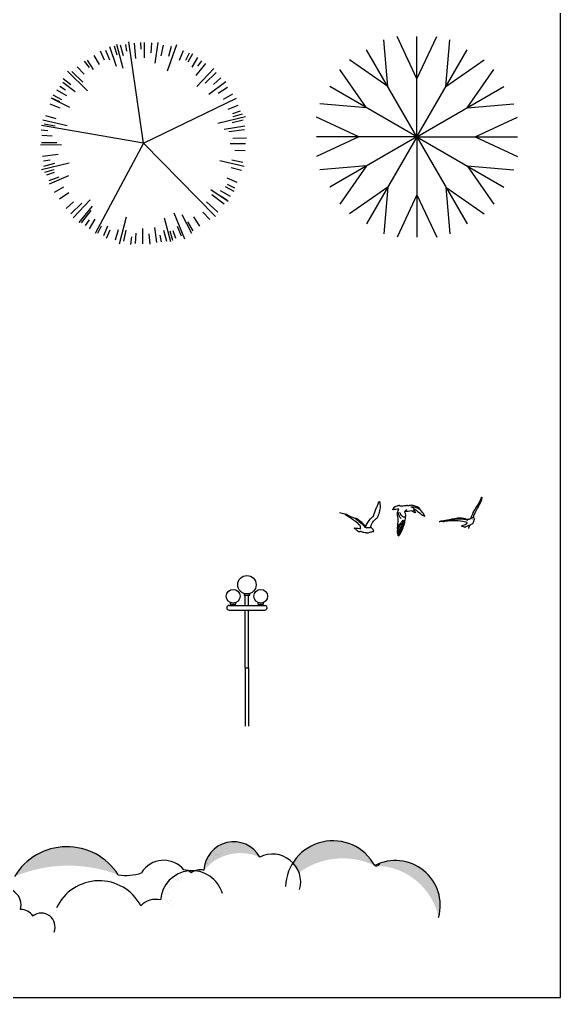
# Model space of a CAD drawing. Header units: millimetres. Extents: x 577 to 2337, y 236 to 943.
# Drawn here: x 824.75 to 835.51, y 677.61 to 697.09 of the extents above; entities that cross this region are included whole.
import ezdxf

# ---------------------------------------------------------------- set-up
doc = ezdxf.new("R2010")
doc.units = ezdxf.units.MM
doc.header["$LTSCALE"] = 0.01
doc.layers.add('06-Furn', color=4, linetype='Continuous')

# ---------------------------------------------------------------- blocks, each defined once
blk = doc.blocks.new('f29')
at = {"layer": '06-Furn', "color": 5}
for p, q in [((830.739, 684.977), (829.962, 686.634)), ((830.739, 682.7), (830.739, 686.634)), ((830.739, 684.977), (831.515, 686.634)), ((829.6, 684.672), (829.444, 686.495)), ((831.877, 684.672), (832.033, 686.495)), ((830.739, 682.7), (828.772, 686.107)), ((830.739, 682.7), (832.706, 686.107)), ((829.6, 684.672), (828.099, 685.719)), ((831.877, 684.672), (833.378, 685.719)), ((828.766, 683.839), (827.72, 685.339)), ((832.711, 683.839), (833.757, 685.339)), ((830.739, 682.7), (827.332, 684.667)), ((830.739, 682.7), (834.145, 684.667)), ((828.766, 683.839), (826.944, 683.994)), ((832.711, 683.839), (834.534, 683.994)), ((828.461, 682.7), (826.805, 683.476)), ((833.016, 682.7), (834.673, 683.476)), ((830.739, 682.7), (826.805, 682.7)), ((828.461, 682.7), (826.805, 681.924)), ((830.739, 682.7), (827.332, 680.733)), ((830.739, 682.7), (828.772, 679.293)), ((830.739, 682.7), (832.706, 679.293)), ((830.739, 682.7), (830.739, 678.766)), ((830.739, 682.7), (834.145, 680.733)), ((830.739, 682.7), (834.673, 682.7)), ((833.016, 682.7), (834.673, 681.924)), ((828.766, 681.561), (826.944, 681.405)), ((828.766, 681.561), (827.72, 680.061)), ((832.711, 681.561), (833.757, 680.061)), ((832.711, 681.561), (834.534, 681.405)), ((829.6, 680.728), (828.099, 679.681)), ((829.6, 680.728), (829.444, 678.905)), ((831.877, 680.728), (833.378, 679.681)), ((831.877, 680.728), (832.033, 678.905)), ((830.739, 680.422), (829.962, 678.766)), ((830.739, 680.422), (831.515, 678.766))]:
    blk.add_line(p, q, dxfattribs=at)
blk = doc.blocks.new('f30')
at = {"layer": '06-Furn', "color": 5, "linetype": 'Continuous'}
for p, q in [((817.987, 686.064), (817.762, 686.899)), ((817.882, 686.894), (817.979, 686.511)), ((818.061, 686.903), (818.106, 686.67)), ((818.697, 683.439), (818.184, 686.993)), ((818.37, 686.95), (818.418, 686.41)), ((818.588, 686.978), (818.598, 686.741)), ((818.72, 686.976), (818.718, 686.439)), ((818.975, 686.959), (818.956, 686.605)), ((819.106, 686.251), (819.215, 686.971)), ((819.384, 686.88), (819.307, 686.501)), ((819.536, 685.976), (819.865, 686.904)), ((817.176, 686.683), (817.317, 686.358)), ((817.362, 686.704), (817.502, 686.366)), ((817.751, 686.127), (817.51, 686.815)), ((817.663, 686.859), (817.758, 686.536)), ((819.673, 686.832), (819.572, 686.476)), ((820.092, 686.679), (819.948, 686.343)), ((820.299, 686.602), (820.174, 686.345)), ((820.416, 686.579), (820.251, 686.284)), ((816.619, 686.321), (816.791, 686.092)), ((816.718, 686.352), (816.935, 686.03)), ((816.957, 686.52), (817.141, 686.198)), ((820.595, 686.45), (820.389, 686.112)), ((820.87, 686.237), (820.535, 685.808)), ((820.728, 686.332), (820.593, 686.136)), ((816.735, 685.276), (816.027, 685.966)), ((816.18, 685.956), (816.564, 685.575)), ((816.373, 686.122), (816.612, 685.859)), ((820.573, 685.427), (821.17, 686.058)), ((821.246, 685.923), (820.86, 685.545)), ((815.863, 685.584), (816.297, 685.254)), ((815.883, 685.706), (816.146, 685.492)), ((820.994, 685.157), (821.582, 685.597)), ((821.414, 685.733), (821.148, 685.497)), ((815.647, 685.313), (815.989, 685.11)), ((815.766, 685.444), (815.965, 685.311)), ((821.647, 685.392), (821.321, 685.178)), ((816.114, 684.692), (815.455, 685.017)), ((815.493, 685.021), (815.754, 684.897)), ((815.517, 685.136), (815.815, 684.974)), ((818.697, 683.439), (821.961, 685.019)), ((821.817, 685.156), (821.491, 684.975)), ((815.415, 684.816), (815.755, 684.674)), ((822.004, 684.756), (821.661, 684.619)), ((822.095, 684.557), (821.822, 684.462)), ((816.015, 684.05), (815.162, 684.244)), ((815.26, 684.403), (815.621, 684.303)), ((821.307, 684.137), (822.273, 684.375)), ((822.196, 684.243), (821.808, 684.147)), ((822.161, 684.459), (821.833, 684.365)), ((815.102, 683.901), (815.342, 683.876)), ((818.697, 683.439), (815.115, 684.055)), ((815.211, 684.117), (815.595, 684.041)), ((821.532, 683.924), (822.259, 684.043)), ((822.237, 683.9), (821.693, 683.831)), ((815.114, 683.462), (815.658, 683.46)), ((815.132, 683.714), (815.49, 683.695)), ((822.312, 683.613), (821.832, 683.601)), ((815.815, 683.382), (815.078, 683.367)), ((818.697, 683.439), (816.996, 680.266)), ((818.697, 683.439), (821.227, 680.861)), ((822.279, 683.416), (821.735, 683.417)), ((822.262, 683.164), (821.903, 683.183)), ((815.156, 682.977), (815.7, 683.047)), ((815.189, 682.811), (815.424, 682.856)), ((821.378, 682.828), (822.231, 682.634)), ((822.182, 682.76), (821.798, 682.836)), ((816.087, 682.74), (815.121, 682.503)), ((815.197, 682.635), (815.585, 682.73)), ((815.233, 682.419), (815.56, 682.512)), ((815.299, 682.321), (815.571, 682.415)), ((822.133, 682.475), (821.773, 682.574)), ((816.064, 682.287), (815.389, 681.995)), ((815.389, 682.121), (815.732, 682.259)), ((821.979, 682.061), (821.638, 682.203)), ((815.576, 681.721), (815.903, 681.903)), ((821.062, 681.812), (821.667, 681.396)), ((821.747, 681.564), (821.404, 681.768)), ((821.877, 681.742), (821.578, 681.904)), ((821.9, 681.857), (821.64, 681.981)), ((815.746, 681.485), (816.072, 681.699)), ((816.82, 681.451), (816.223, 680.819)), ((821.531, 681.293), (821.096, 681.624)), ((821.627, 681.434), (821.428, 681.566)), ((815.979, 681.144), (816.246, 681.381)), ((816.147, 680.954), (816.533, 681.333)), ((816.892, 681.221), (816.431, 680.653)), ((816.524, 680.641), (816.859, 681.069)), ((821.302, 681.011), (820.905, 681.379)), ((816.666, 680.546), (816.8, 680.742)), ((816.798, 680.427), (817.004, 680.766)), ((818.091, 680.837), (817.848, 679.884)), ((819.419, 680.817), (819.649, 679.983)), ((819.764, 680.992), (820.14, 680.082)), ((820.04, 680.926), (820.38, 680.28)), ((820.675, 680.526), (820.459, 680.847)), ((821.021, 680.755), (820.781, 681.019)), ((817.095, 680.276), (817.22, 680.533)), ((817.302, 680.198), (817.445, 680.535)), ((817.402, 680.104), (817.529, 680.392)), ((817.72, 680.046), (817.821, 680.402)), ((818.009, 679.998), (818.087, 680.376)), ((818.673, 679.902), (818.675, 680.439)), ((819.164, 679.943), (819.094, 680.48)), ((819.511, 679.984), (819.414, 680.367)), ((820.031, 680.173), (819.892, 680.512)), ((820.436, 680.358), (820.253, 680.68)), ((818.248, 679.879), (818.291, 680.142)), ((818.418, 679.919), (818.437, 680.273)), ((818.926, 679.891), (818.897, 680.255)), ((819.333, 679.975), (819.287, 680.208)), ((819.73, 680.018), (819.635, 680.342)), ((819.829, 680.084), (819.733, 680.353))]:
    blk.add_line(p, q, dxfattribs=at)
blk = doc.blocks.new('bird')
at = {"layer": '06-Furn', "color": 252, "linetype": 'Continuous'}
for p, q in [((828.593, 708.098), (828.601, 708.109)), ((828.601, 708.109), (828.603, 708.121)), ((828.603, 708.121), (828.606, 708.132)), ((828.606, 708.132), (828.617, 708.154)), ((828.617, 708.154), (828.622, 708.166)), ((828.622, 708.166), (828.626, 708.177)), ((828.626, 708.177), (828.628, 708.189)), ((828.627, 708.202), (828.635, 708.214)), ((828.628, 708.189), (828.627, 708.202)), ((828.635, 708.214), (828.64, 708.228)), ((828.64, 708.228), (828.648, 708.258)), ((828.648, 708.258), (828.655, 708.261)), ((828.655, 708.261), (828.66, 708.265)), ((828.66, 708.265), (828.664, 708.27)), ((828.664, 708.27), (828.671, 708.274)), ((828.694, 708.221), (828.68, 708.274)), ((828.701, 708.168), (828.694, 708.221)), ((828.704, 708.142), (828.701, 708.168)), ((828.703, 708.063), (828.705, 708.116)), ((828.705, 708.116), (828.704, 708.142)), ((829.255, 708.117), (829.216, 708.101)), ((829.274, 708.124), (829.255, 708.117)), ((829.293, 708.129), (829.274, 708.124)), ((829.313, 708.132), (829.293, 708.129)), ((829.332, 708.131), (829.313, 708.132)), ((829.345, 708.124), (829.332, 708.131)), ((829.359, 708.118), (829.345, 708.124)), ((829.374, 708.114), (829.359, 708.118)), ((829.388, 708.111), (829.374, 708.114)), ((829.393, 708.113), (829.388, 708.111)), ((829.397, 708.113), (829.393, 708.113)), ((829.401, 708.113), (829.397, 708.113)), ((829.404, 708.115), (829.401, 708.113)), ((829.43, 708.114), (829.404, 708.115)), ((829.455, 708.115), (829.43, 708.114)), ((829.505, 708.122), (829.455, 708.115)), ((829.555, 708.129), (829.505, 708.122)), ((829.58, 708.131), (829.555, 708.129)), ((829.605, 708.131), (829.58, 708.131)), ((829.61, 708.129), (829.605, 708.131)), ((829.612, 708.126), (829.61, 708.129)), ((829.614, 708.124), (829.612, 708.126)), ((829.617, 708.123), (829.614, 708.124)), ((829.625, 708.123), (829.617, 708.123)), ((829.642, 708.13), (829.625, 708.123)), ((829.659, 708.135), (829.642, 708.13)), ((829.693, 708.141), (829.659, 708.135)), ((829.726, 708.143), (829.693, 708.141)), ((829.76, 708.14), (829.726, 708.143)), ((829.794, 708.134), (829.76, 708.14)), ((829.827, 708.125), (829.794, 708.134)), ((829.894, 708.103), (829.827, 708.125)), ((831.883, 708.069), (831.934, 708.151)), ((831.958, 708.111), (831.93, 708.057)), ((831.934, 708.151), (831.959, 708.192)), ((831.97, 708.139), (831.958, 708.111)), ((831.959, 708.192), (831.982, 708.234)), ((831.982, 708.168), (831.97, 708.139)), ((831.982, 708.234), (832.004, 708.277)), ((832.012, 708.228), (831.982, 708.168)), ((832.004, 708.277), (832.024, 708.321)), ((832.027, 708.259), (832.012, 708.228)), ((832.024, 708.321), (832.041, 708.366)), ((832.041, 708.29), (832.027, 708.259)), ((832.041, 708.366), (832.056, 708.413)), ((832.054, 708.321), (832.041, 708.29)), ((832.063, 708.352), (832.054, 708.321)), ((832.056, 708.413), (832.066, 708.413)), ((832.067, 708.383), (832.063, 708.352)), ((832.066, 708.413), (832.067, 708.398)), ((832.067, 708.398), (832.067, 708.383)), ((827.44, 707.875), (827.353, 707.895)), ((827.483, 707.861), (827.44, 707.875)), ((827.525, 707.844), (827.483, 707.861)), ((827.533, 707.835), (827.525, 707.844)), ((827.542, 707.828), (827.533, 707.835)), ((827.555, 707.841), (827.535, 707.846)), ((827.562, 707.816), (827.542, 707.828)), ((827.574, 707.834), (827.555, 707.841)), ((827.583, 707.806), (827.562, 707.816)), ((827.613, 707.818), (827.574, 707.834)), ((827.591, 707.8), (827.583, 707.806)), ((827.598, 707.793), (827.591, 707.8)), ((827.644, 707.763), (827.598, 707.793)), ((827.718, 707.765), (827.613, 707.818)), ((828.445, 707.761), (828.471, 707.783)), ((828.471, 707.783), (828.478, 707.793)), ((828.478, 707.793), (828.496, 707.856)), ((828.496, 707.856), (828.516, 707.918)), ((828.516, 707.918), (828.538, 707.981)), ((828.538, 707.981), (828.562, 708.044)), ((828.562, 708.044), (828.57, 708.052)), ((828.57, 708.052), (828.576, 708.064)), ((828.576, 708.064), (828.585, 708.09)), ((828.585, 708.09), (828.593, 708.098)), ((828.634, 707.779), (828.643, 707.8)), ((828.643, 707.8), (828.644, 707.823)), ((828.644, 707.823), (828.65, 707.848)), ((828.65, 707.848), (828.66, 707.855)), ((828.66, 707.855), (828.676, 707.907)), ((828.676, 707.907), (828.688, 707.959)), ((828.688, 707.959), (828.698, 708.011)), ((828.698, 708.011), (828.703, 708.063)), ((829.114, 708.002), (829.115, 708.009)), ((829.116, 707.997), (829.114, 708.002)), ((829.149, 708.069), (829.115, 708.009)), ((829.12, 707.994), (829.116, 707.997)), ((829.125, 707.993), (829.12, 707.994)), ((829.149, 707.999), (829.125, 707.993)), ((829.161, 708.08), (829.149, 708.069)), ((829.173, 708.003), (829.149, 707.999)), ((829.176, 708.089), (829.161, 708.08)), ((829.22, 708.008), (829.173, 708.003)), ((829.196, 708.094), (829.176, 708.089)), ((829.216, 708.101), (829.196, 708.094)), ((829.267, 708.011), (829.22, 708.008)), ((829.266, 707.848), (829.268, 707.876)), ((829.267, 707.82), (829.266, 707.848)), ((829.314, 708.019), (829.267, 708.011)), ((829.272, 707.792), (829.267, 707.82)), ((829.268, 707.876), (829.273, 707.905)), ((829.279, 707.769), (829.272, 707.792)), ((829.273, 707.905), (829.281, 707.933)), ((829.281, 707.933), (829.291, 707.962)), ((829.291, 707.962), (829.314, 708.019)), ((829.308, 707.891), (829.312, 707.92)), ((829.309, 707.86), (829.308, 707.891)), ((829.314, 707.83), (829.309, 707.86)), ((829.323, 707.8), (829.314, 707.83)), ((829.336, 707.772), (829.323, 707.8)), ((829.35, 707.892), (829.35, 707.901)), ((829.357, 707.883), (829.35, 707.892)), ((829.363, 707.876), (829.357, 707.883)), ((829.369, 707.868), (829.363, 707.876)), ((829.374, 707.86), (829.369, 707.868)), ((829.374, 707.848), (829.374, 707.86)), ((829.382, 707.838), (829.374, 707.848)), ((829.386, 707.83), (829.382, 707.838)), ((829.388, 707.822), (829.386, 707.83)), ((829.395, 707.817), (829.388, 707.822)), ((829.4, 707.812), (829.395, 707.817)), ((829.403, 707.803), (829.4, 707.812)), ((829.406, 707.796), (829.403, 707.803)), ((829.41, 707.792), (829.406, 707.796)), ((829.422, 707.786), (829.41, 707.792)), ((829.432, 707.775), (829.422, 707.786)), ((829.512, 707.918), (829.514, 707.928)), ((829.525, 707.897), (829.512, 707.918)), ((829.514, 707.928), (829.517, 707.938)), ((829.517, 707.938), (829.527, 707.958)), ((829.55, 707.935), (829.524, 707.938)), ((829.534, 707.875), (829.525, 707.897)), ((829.527, 707.958), (829.539, 707.971)), ((829.54, 707.853), (829.534, 707.875)), ((829.539, 707.971), (829.552, 707.984)), ((829.544, 707.83), (829.54, 707.853)), ((829.54, 707.741), (829.545, 707.786)), ((829.545, 707.808), (829.544, 707.83)), ((829.545, 707.786), (829.545, 707.808)), ((829.575, 707.934), (829.55, 707.935)), ((829.552, 707.984), (829.565, 707.997)), ((829.565, 707.997), (829.577, 708.015)), ((829.626, 707.938), (829.575, 707.934)), ((829.675, 707.947), (829.626, 707.938)), ((829.725, 707.955), (829.675, 707.947)), ((829.721, 708.089), (829.727, 708.095)), ((829.729, 708.081), (829.721, 708.089)), ((829.756, 707.95), (829.725, 707.955)), ((829.727, 708.095), (829.732, 708.094)), ((829.739, 708.089), (829.729, 708.081)), ((829.732, 708.094), (829.739, 708.089)), ((829.735, 708.083), (829.737, 708.093)), ((829.766, 708.07), (829.735, 708.083)), ((829.737, 708.093), (829.775, 708.092)), ((829.77, 707.946), (829.756, 707.95)), ((829.78, 708.063), (829.766, 708.07)), ((829.783, 707.941), (829.77, 707.946)), ((829.775, 708.092), (829.815, 708.088)), ((829.792, 708.055), (829.78, 708.063)), ((829.796, 707.934), (829.783, 707.941)), ((829.801, 707.985), (829.789, 707.989)), ((829.803, 708.046), (829.792, 708.055)), ((829.807, 707.926), (829.796, 707.934)), ((829.813, 708.035), (829.803, 708.046)), ((829.817, 707.916), (829.807, 707.926)), ((829.822, 708.024), (829.813, 708.035)), ((829.815, 708.088), (829.854, 708.081)), ((829.825, 707.904), (829.817, 707.916)), ((829.829, 708.011), (829.822, 708.024)), ((829.838, 707.901), (829.825, 707.904)), ((829.875, 707.982), (829.829, 708.011)), ((829.839, 707.964), (829.829, 707.999)), ((829.846, 707.947), (829.839, 707.964)), ((829.853, 707.932), (829.846, 707.947)), ((829.855, 707.927), (829.853, 707.932)), ((829.854, 708.081), (829.894, 708.071)), ((829.857, 707.922), (829.855, 707.927)), ((829.859, 707.917), (829.857, 707.922)), ((829.919, 707.951), (829.875, 707.982)), ((829.915, 708.096), (829.894, 708.103)), ((829.894, 708.071), (829.911, 708.066)), ((829.911, 708.066), (829.927, 708.06)), ((829.935, 708.087), (829.915, 708.096)), ((829.959, 707.919), (829.919, 707.951)), ((829.927, 708.06), (829.958, 708.045)), ((829.954, 708.077), (829.935, 708.087)), ((829.971, 708.066), (829.954, 708.077)), ((829.958, 708.045), (829.988, 708.026)), ((829.996, 707.884), (829.959, 707.919)), ((829.986, 708.053), (829.971, 708.066)), ((830, 708.039), (829.986, 708.053)), ((829.988, 708.026), (830.018, 708.005)), ((830.005, 707.881), (829.996, 707.884)), ((830.012, 708.023), (830, 708.039)), ((830.014, 707.879), (830.005, 707.881)), ((830.022, 708.005), (830.012, 708.023)), ((830.022, 707.876), (830.014, 707.879)), ((830.028, 707.999), (830.022, 708.005)), ((830.024, 707.874), (830.022, 707.876)), ((830.026, 707.871), (830.024, 707.874)), ((830.038, 707.851), (830.026, 707.871)), ((830.032, 707.997), (830.028, 707.999)), ((830.07, 707.947), (830.032, 707.997)), ((830.045, 707.844), (830.038, 707.851)), ((830.054, 707.838), (830.045, 707.844)), ((830.065, 707.838), (830.054, 707.838)), ((830.07, 707.837), (830.065, 707.838)), ((830.101, 707.905), (830.07, 707.947)), ((830.072, 707.834), (830.07, 707.837)), ((830.078, 707.825), (830.072, 707.834)), ((830.084, 707.819), (830.078, 707.825)), ((830.091, 707.813), (830.084, 707.819)), ((830.096, 707.808), (830.091, 707.813)), ((830.111, 707.803), (830.096, 707.808)), ((830.131, 707.866), (830.101, 707.905)), ((830.125, 707.802), (830.111, 707.803)), ((830.15, 707.786), (830.125, 707.802)), ((830.145, 707.846), (830.131, 707.866)), ((830.159, 707.826), (830.145, 707.846)), ((830.163, 707.78), (830.15, 707.786)), ((830.171, 707.804), (830.159, 707.826)), ((830.183, 707.78), (830.171, 707.804)), ((831.731, 707.773), (831.747, 707.818)), ((831.747, 707.818), (831.766, 707.862)), ((831.766, 707.862), (831.786, 707.905)), ((831.786, 707.905), (831.833, 707.988)), ((831.796, 707.793), (831.788, 707.765)), ((831.817, 707.847), (831.796, 707.793)), ((831.842, 707.899), (831.817, 707.847)), ((831.833, 707.988), (831.883, 708.069)), ((831.87, 707.951), (831.842, 707.899)), ((831.93, 708.057), (831.87, 707.951)), ((827.691, 707.737), (827.644, 707.763)), ((827.688, 707.78), (827.688, 707.78)), ((827.734, 707.701), (827.691, 707.737)), ((827.756, 707.75), (827.718, 707.765)), ((827.78, 707.667), (827.734, 707.701)), ((827.793, 707.733), (827.756, 707.75)), ((827.874, 707.604), (827.78, 707.667)), ((827.83, 707.716), (827.793, 707.733)), ((827.867, 707.702), (827.83, 707.716)), ((827.874, 707.705), (827.872, 707.698)), ((827.872, 707.698), (827.921, 707.666)), ((827.897, 707.7), (827.874, 707.705)), ((827.919, 707.572), (827.874, 707.604)), ((827.908, 707.695), (827.897, 707.7)), ((827.916, 707.688), (827.908, 707.695)), ((827.966, 707.663), (827.916, 707.688)), ((827.962, 707.538), (827.919, 707.572)), ((827.921, 707.666), (827.968, 707.633)), ((828.001, 707.499), (827.962, 707.538)), ((828.009, 707.635), (827.966, 707.663)), ((827.968, 707.633), (828.012, 707.598)), ((828.018, 707.478), (828.001, 707.499)), ((828.048, 707.605), (828.009, 707.635)), ((828.012, 707.598), (828.054, 707.561)), ((828.034, 707.456), (828.018, 707.478)), ((828.04, 707.435), (828.034, 707.456)), ((828.084, 707.572), (828.048, 707.605)), ((828.054, 707.561), (828.094, 707.523)), ((828.117, 707.537), (828.084, 707.572)), ((828.094, 707.523), (828.132, 707.483)), ((828.149, 707.501), (828.117, 707.537)), ((828.132, 707.483), (828.206, 707.4)), ((828.215, 707.426), (828.149, 707.501)), ((828.218, 707.428), (828.229, 707.468)), ((828.229, 707.468), (828.244, 707.506)), ((828.244, 707.506), (828.264, 707.542)), ((828.264, 707.542), (828.288, 707.577)), ((828.288, 707.577), (828.329, 707.634)), ((828.329, 707.634), (828.373, 707.688)), ((828.373, 707.688), (828.42, 707.738)), ((828.389, 707.44), (828.398, 707.475)), ((828.398, 707.475), (828.412, 707.51)), ((828.412, 707.51), (828.427, 707.546)), ((828.42, 707.738), (828.445, 707.761)), ((828.427, 707.546), (828.436, 707.567)), ((828.436, 707.567), (828.447, 707.585)), ((828.447, 707.585), (828.473, 707.618)), ((828.473, 707.618), (828.503, 707.646)), ((828.503, 707.646), (828.534, 707.672)), ((828.534, 707.672), (828.566, 707.699)), ((828.566, 707.699), (828.596, 707.727)), ((828.596, 707.727), (828.61, 707.743)), ((828.61, 707.743), (828.623, 707.76)), ((828.623, 707.76), (828.634, 707.779)), ((829.285, 707.746), (829.279, 707.769)), ((829.282, 707.429), (829.284, 707.474)), ((829.284, 707.474), (829.287, 707.519)), ((829.292, 707.701), (829.285, 707.746)), ((829.287, 707.519), (829.293, 707.61)), ((829.294, 707.655), (829.292, 707.701)), ((829.293, 707.61), (829.294, 707.655)), ((829.298, 707.455), (829.311, 707.469)), ((829.311, 707.469), (829.336, 707.5)), ((829.334, 707.44), (829.347, 707.463)), ((829.352, 707.746), (829.336, 707.772)), ((829.336, 707.5), (829.361, 707.531)), ((829.347, 707.463), (829.362, 707.484)), ((829.372, 707.725), (829.352, 707.746)), ((829.361, 707.531), (829.375, 707.545)), ((829.362, 707.484), (829.378, 707.504)), ((829.394, 707.708), (829.372, 707.725)), ((829.375, 707.545), (829.39, 707.557)), ((829.378, 707.504), (829.396, 707.521)), ((829.378, 707.406), (829.412, 707.459)), ((829.396, 707.521), (829.397, 707.525)), ((829.397, 707.525), (829.399, 707.527)), ((829.399, 707.527), (829.402, 707.529)), ((829.403, 707.548), (829.4, 707.554)), ((829.402, 707.529), (829.404, 707.533)), ((829.404, 707.543), (829.403, 707.548)), ((829.404, 707.533), (829.404, 707.543)), ((829.412, 707.459), (829.421, 707.473)), ((829.421, 707.473), (829.427, 707.489)), ((829.424, 707.463), (829.428, 707.465)), ((829.427, 707.489), (829.433, 707.506)), ((829.428, 707.465), (829.443, 707.487)), ((829.445, 707.766), (829.432, 707.775)), ((829.432, 707.415), (829.452, 707.467)), ((829.433, 707.506), (829.442, 707.523)), ((829.442, 707.523), (829.444, 707.533)), ((829.443, 707.487), (829.45, 707.498)), ((829.444, 707.533), (829.45, 707.545)), ((829.459, 707.759), (829.445, 707.766)), ((829.452, 707.563), (829.446, 707.57)), ((829.45, 707.545), (829.457, 707.557)), ((829.45, 707.498), (829.458, 707.509)), ((829.457, 707.557), (829.452, 707.563)), ((829.452, 707.467), (829.47, 707.52)), ((829.474, 707.754), (829.459, 707.759)), ((829.47, 707.52), (829.481, 707.547)), ((829.473, 707.451), (829.489, 707.506)), ((829.505, 707.748), (829.474, 707.754)), ((829.481, 707.547), (829.493, 707.573)), ((829.489, 707.506), (829.498, 707.534)), ((829.498, 707.534), (829.509, 707.561)), ((829.533, 707.744), (829.505, 707.748)), ((829.509, 707.561), (829.513, 707.606)), ((829.513, 707.606), (829.521, 707.651)), ((829.521, 707.651), (829.531, 707.696)), ((829.531, 707.696), (829.54, 707.741)), ((830.177, 707.776), (830.163, 707.78)), ((830.179, 707.776), (830.183, 707.78)), ((830.657, 707.608), (830.67, 707.608)), ((830.67, 707.608), (830.685, 707.612)), ((830.694, 707.616), (830.721, 707.624)), ((830.695, 707.61), (830.694, 707.616)), ((830.711, 707.605), (830.695, 707.61)), ((830.727, 707.602), (830.711, 707.605)), ((830.721, 707.624), (830.749, 707.631)), ((830.757, 707.6), (830.727, 707.602)), ((830.749, 707.631), (830.808, 707.642)), ((830.759, 707.6), (830.774, 707.599)), ((830.774, 707.599), (830.789, 707.601)), ((830.789, 707.601), (830.82, 707.604)), ((830.808, 707.642), (830.868, 707.652)), ((830.829, 707.61), (830.843, 707.618)), ((830.829, 707.604), (830.829, 707.61)), ((830.837, 707.6), (830.829, 707.604)), ((830.95, 707.613), (830.837, 707.6)), ((830.843, 707.618), (830.938, 707.641)), ((830.868, 707.652), (830.927, 707.665)), ((830.927, 707.665), (831.004, 707.676)), ((830.938, 707.641), (831.032, 707.662)), ((831.063, 707.622), (830.95, 707.613)), ((831.004, 707.676), (831.082, 707.691)), ((831.032, 707.662), (831.127, 707.679)), ((831.175, 707.627), (831.063, 707.622)), ((831.082, 707.691), (831.16, 707.705)), ((831.127, 707.679), (831.175, 707.686)), ((831.16, 707.705), (831.238, 707.718)), ((831.175, 707.686), (831.222, 707.691)), ((831.287, 707.626), (831.175, 707.627)), ((831.222, 707.691), (831.27, 707.694)), ((831.238, 707.718), (831.277, 707.722)), ((831.27, 707.694), (831.318, 707.695)), ((831.277, 707.722), (831.317, 707.725)), ((831.361, 707.614), (831.287, 707.626)), ((831.317, 707.725), (831.356, 707.725)), ((831.318, 707.695), (831.366, 707.694)), ((831.356, 707.725), (831.395, 707.724)), ((831.434, 707.601), (831.361, 707.614)), ((831.366, 707.694), (831.413, 707.691)), ((831.395, 707.724), (831.434, 707.719)), ((831.395, 707.454), (831.419, 707.468)), ((831.413, 707.691), (831.461, 707.685)), ((831.419, 707.468), (831.445, 707.479)), ((831.434, 707.719), (831.474, 707.712)), ((831.581, 707.569), (831.434, 707.601)), ((831.445, 707.479), (831.498, 707.499)), ((831.461, 707.685), (831.508, 707.677)), ((831.474, 707.712), (831.513, 707.701)), ((831.498, 707.499), (831.524, 707.51)), ((831.508, 707.677), (831.556, 707.665)), ((831.513, 707.701), (831.552, 707.686)), ((831.524, 707.51), (831.547, 707.522)), ((831.547, 707.522), (831.558, 707.53)), ((831.552, 707.686), (831.599, 707.685)), ((831.556, 707.665), (831.604, 707.651)), ((831.558, 707.53), (831.568, 707.539)), ((831.568, 707.539), (831.576, 707.549)), ((831.574, 707.451), (831.594, 707.462)), ((831.576, 707.549), (831.583, 707.561)), ((831.583, 707.561), (831.581, 707.569)), ((831.594, 707.462), (831.614, 707.475)), ((831.599, 707.685), (831.647, 707.681)), ((831.626, 707.473), (831.628, 707.481)), ((831.643, 707.426), (831.626, 707.473)), ((831.628, 707.481), (831.644, 707.482)), ((831.644, 707.482), (831.659, 707.486)), ((831.647, 707.681), (831.654, 707.684)), ((831.654, 707.684), (831.662, 707.687)), ((831.659, 707.486), (831.689, 707.497)), ((831.662, 707.687), (831.669, 707.692)), ((831.664, 707.453), (831.665, 707.479)), ((831.669, 707.692), (831.675, 707.698)), ((831.675, 707.698), (831.688, 707.703)), ((831.688, 707.703), (831.7, 707.708)), ((831.689, 707.497), (831.719, 707.511)), ((831.7, 707.708), (831.71, 707.716)), ((831.71, 707.716), (831.715, 707.721)), ((831.715, 707.721), (831.718, 707.726)), ((831.718, 707.726), (831.731, 707.773)), ((831.719, 707.511), (831.751, 707.524)), ((831.74, 707.732), (831.726, 707.731)), ((831.755, 707.734), (831.74, 707.732)), ((831.751, 707.524), (831.765, 707.535)), ((831.781, 707.737), (831.755, 707.734)), ((831.759, 707.686), (831.763, 707.688)), ((831.765, 707.535), (831.776, 707.55)), ((831.776, 707.55), (831.785, 707.566)), ((831.788, 707.765), (831.781, 707.737)), ((831.785, 707.566), (831.791, 707.583)), ((831.798, 707.729), (831.788, 707.735)), ((831.791, 707.583), (831.801, 707.621)), ((831.806, 707.722), (831.798, 707.729)), ((831.801, 707.621), (831.81, 707.659)), ((831.818, 707.706), (831.806, 707.722)), ((831.81, 707.659), (831.818, 707.663)), ((831.821, 707.683), (831.818, 707.706)), ((831.827, 707.661), (831.821, 707.683)), ((831.833, 707.655), (831.827, 707.661)), ((827.849, 707.393), (827.855, 707.398)), ((827.849, 707.378), (827.849, 707.393)), ((827.849, 707.371), (827.849, 707.378)), ((827.851, 707.365), (827.849, 707.371)), ((827.87, 707.356), (827.851, 707.365)), ((827.855, 707.398), (827.905, 707.386)), ((827.883, 707.347), (827.87, 707.356)), ((827.895, 707.333), (827.883, 707.347)), ((827.906, 707.321), (827.895, 707.333)), ((827.905, 707.386), (827.955, 707.378)), ((827.919, 707.312), (827.906, 707.321)), ((827.934, 707.305), (827.919, 707.312)), ((827.942, 707.295), (827.934, 707.305)), ((827.949, 707.292), (827.942, 707.295)), ((827.956, 707.289), (827.949, 707.292)), ((827.955, 707.378), (828.005, 707.375)), ((827.963, 707.287), (827.956, 707.289)), ((827.967, 707.284), (827.963, 707.287)), ((827.967, 707.27), (827.967, 707.284)), ((827.982, 707.262), (827.967, 707.27)), ((827.989, 707.259), (827.982, 707.262)), ((827.995, 707.258), (827.989, 707.259)), ((828.017, 707.261), (827.995, 707.258)), ((828.005, 707.375), (828.055, 707.375)), ((828.036, 707.263), (828.017, 707.261)), ((828.043, 707.269), (828.036, 707.263)), ((828.043, 707.413), (828.04, 707.435)), ((828.047, 707.393), (828.043, 707.413)), ((828.052, 707.273), (828.043, 707.269)), ((828.055, 707.375), (828.047, 707.393)), ((828.061, 707.275), (828.052, 707.273)), ((828.069, 707.275), (828.061, 707.275)), ((828.09, 707.261), (828.069, 707.275)), ((828.112, 707.251), (828.09, 707.261)), ((828.133, 707.242), (828.112, 707.251)), ((828.155, 707.236), (828.133, 707.242)), ((828.198, 707.229), (828.155, 707.236)), ((828.241, 707.226), (828.198, 707.229)), ((828.223, 707.412), (828.215, 707.426)), ((828.231, 707.401), (828.223, 707.412)), ((828.248, 707.384), (828.231, 707.401)), ((828.243, 707.226), (828.271, 707.228)), ((828.262, 707.405), (828.374, 707.405)), ((828.271, 707.228), (828.3, 707.234)), ((828.3, 707.234), (828.328, 707.242)), ((828.328, 707.242), (828.357, 707.251)), ((828.357, 707.251), (828.385, 707.26)), ((828.385, 707.405), (828.389, 707.44)), ((828.409, 707.392), (828.385, 707.405)), ((828.385, 707.26), (828.414, 707.267)), ((828.43, 707.376), (828.409, 707.392)), ((828.414, 707.267), (828.443, 707.271)), ((828.464, 707.34), (828.43, 707.376)), ((828.443, 707.271), (828.471, 707.27)), ((828.466, 707.323), (828.464, 707.34)), ((828.469, 707.307), (828.466, 707.323)), ((828.479, 707.293), (828.469, 707.307)), ((828.478, 707.27), (828.483, 707.279)), ((828.482, 707.286), (828.479, 707.293)), ((828.483, 707.279), (828.482, 707.286)), ((829.266, 707.248), (829.267, 707.269)), ((829.271, 707.24), (829.266, 707.248)), ((829.267, 707.269), (829.269, 707.29)), ((829.269, 707.29), (829.272, 707.311)), ((829.27, 707.369), (829.272, 707.383)), ((829.274, 707.359), (829.27, 707.369)), ((829.274, 707.237), (829.271, 707.24)), ((829.272, 707.383), (829.273, 707.398)), ((829.272, 707.311), (829.278, 707.333)), ((829.273, 707.398), (829.275, 707.414)), ((829.277, 707.35), (829.274, 707.359)), ((829.278, 707.234), (829.274, 707.237)), ((829.275, 707.414), (829.278, 707.421)), ((829.276, 707.19), (829.277, 707.212)), ((829.28, 707.186), (829.276, 707.19)), ((829.278, 707.333), (829.277, 707.35)), ((829.277, 707.212), (829.279, 707.223)), ((829.278, 707.421), (829.282, 707.429)), ((829.279, 707.223), (829.278, 707.234)), ((829.285, 707.184), (829.28, 707.186)), ((829.282, 707.345), (829.334, 707.44)), ((829.282, 707.234), (829.286, 707.237)), ((829.284, 707.441), (829.298, 707.455)), ((829.296, 707.18), (829.285, 707.184)), ((829.286, 707.237), (829.316, 707.295)), ((829.294, 707.145), (829.296, 707.155)), ((829.294, 707.135), (829.294, 707.145)), ((829.298, 707.128), (829.294, 707.135)), ((829.3, 707.172), (829.296, 707.18)), ((829.296, 707.155), (829.3, 707.164)), ((829.3, 707.178), (829.304, 707.18)), ((829.301, 707.167), (829.3, 707.172)), ((829.3, 707.164), (829.301, 707.167)), ((829.304, 707.18), (829.329, 707.228)), ((829.316, 707.295), (829.346, 707.351)), ((829.316, 707.128), (829.355, 707.19)), ((829.329, 707.228), (829.358, 707.277)), ((829.346, 707.351), (829.378, 707.406)), ((829.355, 707.19), (829.394, 707.255)), ((829.358, 707.277), (829.38, 707.318)), ((829.38, 707.318), (829.406, 707.365)), ((829.394, 707.255), (829.434, 707.345)), ((829.406, 707.365), (829.42, 707.389)), ((829.42, 707.389), (829.432, 707.415)), ((829.434, 707.345), (829.447, 707.37)), ((829.447, 707.37), (829.457, 707.396)), ((829.457, 707.396), (829.473, 707.451)), ((829.463, 707.449), (829.458, 707.451)), ((831.393, 707.45), (831.395, 707.454)), ((831.395, 707.446), (831.393, 707.45)), ((831.405, 707.44), (831.395, 707.446)), ((831.414, 707.437), (831.405, 707.44)), ((831.432, 707.434), (831.414, 707.437)), ((831.451, 707.434), (831.432, 707.434)), ((831.469, 707.432), (831.451, 707.434)), ((831.479, 707.421), (831.469, 707.432)), ((831.481, 707.421), (831.509, 707.426)), ((831.509, 707.426), (831.538, 707.428)), ((831.538, 707.428), (831.554, 707.44)), ((831.554, 707.44), (831.574, 707.451)), ((831.634, 707.368), (831.637, 707.38)), ((831.637, 707.38), (831.638, 707.392)), ((831.638, 707.392), (831.64, 707.405)), ((831.64, 707.405), (831.644, 707.418)), ((831.644, 707.418), (831.643, 707.426)), ((831.644, 707.424), (831.649, 707.426)), ((831.649, 707.426), (831.65, 707.429)), ((831.65, 707.429), (831.652, 707.431)), ((831.652, 707.431), (831.655, 707.433)), ((831.655, 707.433), (831.657, 707.438)), ((831.655, 707.428), (831.661, 707.43)), ((831.661, 707.43), (831.664, 707.453)), ((829.3, 707.128), (829.316, 707.128))]:
    blk.add_line(p, q, dxfattribs=at)
at = {"layer": '06-Furn', "color": 252}
for p, q in [((829.838, 707.901), (829.859, 707.917)), ((829.868, 707.89), (829.838, 707.901)), ((829.859, 707.917), (829.868, 707.89)), ((829.406, 707.568), (829.461, 707.646)), ((829.447, 707.587), (829.487, 707.649)), ((829.461, 707.646), (829.447, 707.587)), ((829.487, 707.649), (829.479, 707.584))]:
    blk.add_line(p, q, dxfattribs=at)
blk = doc.blocks.new('cheragh')
at = {"layer": '06-Furn', "color": 251}
for p, q in [((859.799, 700.596), (859.799, 700.564)), ((859.799, 700.564), (859.913, 700.564)), ((859.822, 700.358), (859.822, 700.564)), ((859.89, 700.358), (859.89, 700.564)), ((859.913, 700.564), (859.913, 700.596)), ((859.5, 700.358), (860.212, 700.358)), ((859.523, 700.416), (859.523, 700.381)), ((859.523, 700.381), (859.638, 700.381)), ((859.546, 700.358), (859.546, 700.381)), ((859.615, 700.381), (859.615, 700.358)), ((859.638, 700.381), (859.638, 700.416)), ((860.074, 700.416), (860.074, 700.381)), ((860.074, 700.381), (860.189, 700.381)), ((860.097, 700.358), (860.097, 700.38)), ((860.166, 700.38), (860.166, 700.358)), ((860.189, 700.381), (860.189, 700.416)), ((859.5, 700.266), (860.212, 700.266)), ((859.822, 699.118), (859.822, 700.266)), ((859.89, 699.118), (859.89, 700.266)), ((859.822, 699.118), (859.89, 699.118)), ((859.822, 699.118), (859.822, 697.951)), ((859.89, 699.116), (859.89, 697.951))]:
    blk.add_line(p, q, dxfattribs=at)
at = {"layer": '06-Furn', "color": 241}
for centre, major_axis in [((859.856, 700.771), (-0.13, 0.13)), ((859.581, 700.541), (-0.0974, 0.0974)), ((860.131, 700.541), (-0.0974, 0.0974))]:
    blk.add_ellipse(centre, major_axis=major_axis, ratio=1, start_param=3.926991, end_param=10.210176, dxfattribs=at)
at = {"layer": '06-Furn', "color": 251}
for centre, start_param, end_param in [((859.5, 700.312), -0.785398, 2.356194), ((860.212, 700.312), 2.356194, 5.497787)]:
    blk.add_ellipse(centre, major_axis=(-0.0325, 0.0325), ratio=1, start_param=start_param, end_param=end_param, dxfattribs=at)
blk = doc.blocks.new('aky')
h = blk.add_hatch(color=142)
h.paths.add_polyline_path([(188.411, 62.571, -0.225858), (188.37, 62.526, -0.339387), (189.584, 61.496, 0.612169)])
h.paths.add_polyline_path([(186.684, 62.584, -0.104221), (186.805, 62.388, -0.276709), (188.312, 62.527, 0.571708)])
h.paths.add_polyline_path([(184.914, 62.433, -0.339674), (186.023, 62.694, 0.763626)])
h.paths.add_polyline_path([(181.143, 62.311, -0.192548), (183.206, 62.344, 0.557309)])
at = {"color": 142}
for p, q in [((170.785, 63.325), (170.785, 63.325)), ((170.867, 63.336), (170.867, 63.336)), ((170.974, 63.323), (170.974, 63.323)), ((171.005, 63.354), (171.005, 63.354)), ((173.013, 63.355), (173.013, 63.355)), ((173.066, 63.362), (173.066, 63.362)), ((173.101, 63.349), (173.101, 63.349)), ((173.107, 63.336), (173.107, 63.336)), ((173.126, 63.319), (173.126, 63.319)), ((173.149, 63.373), (173.149, 63.373)), ((173.285, 63.428), (173.285, 63.428)), ((173.287, 63.391), (173.287, 63.391)), ((173.34, 63.398), (173.34, 63.398)), ((173.375, 63.359), (173.375, 63.359)), ((173.412, 63.425), (173.412, 63.425)), ((173.422, 63.409), (173.422, 63.409)), ((173.431, 63.408), (173.431, 63.408)), ((173.519, 63.327), (173.519, 63.327)), ((173.641, 63.362), (173.641, 63.362)), ((176.449, 63.434), (176.449, 63.434)), ((176.576, 63.407), (176.576, 63.407)), ((176.587, 63.468), (176.587, 63.468)), ((176.699, 63.501), (176.699, 63.501)), ((170.519, 63.169), (170.519, 63.169)), ((170.578, 63.219), (170.578, 63.219)), ((170.682, 63.268), (170.682, 63.268)), ((170.706, 63.117), (170.706, 63.117)), ((170.757, 63.276), (170.757, 63.276)), ((170.836, 63.169), (170.836, 63.169)), ((170.844, 63.222), (170.844, 63.222)), ((170.858, 63.183), (170.858, 63.183)), ((170.877, 63.166), (170.877, 63.166)), ((170.955, 63.296), (170.955, 63.296)), ((170.998, 63.268), (170.998, 63.268)), ((171.103, 63.221), (171.103, 63.221)), ((171.163, 63.272), (171.163, 63.272)), ((171.182, 63.255), (171.182, 63.255)), ((171.272, 63.296), (171.272, 63.296)), ((171.314, 63.269), (171.314, 63.269)), ((172.734, 63.173), (172.734, 63.173)), ((172.801, 63.247), (172.801, 63.247)), ((172.82, 63.23), (172.82, 63.23)), ((172.847, 63.154), (172.847, 63.154)), ((172.854, 63.299), (172.854, 63.299)), ((172.896, 63.272), (172.896, 63.272)), ((172.909, 63.149), (172.909, 63.149)), ((172.978, 63.255), (172.978, 63.255)), ((173.051, 63.173), (173.051, 63.173)), ((173.17, 63.3), (173.17, 63.3)), ((173.213, 63.272), (173.213, 63.272)), ((173.214, 63.238), (173.214, 63.238)), ((173.244, 63.258), (173.244, 63.258)), ((173.486, 63.3), (173.486, 63.3)), ((173.803, 63.301), (173.803, 63.301)), ((176.209, 63.25), (176.209, 63.25)), ((176.215, 63.179), (176.215, 63.179)), ((176.262, 63.257), (176.262, 63.257)), ((176.308, 63.201), (176.308, 63.201)), ((176.334, 63.305), (176.334, 63.305)), ((176.344, 63.267), (176.344, 63.267)), ((176.377, 63.278), (176.377, 63.278)), ((176.383, 63.286), (176.383, 63.286)), ((176.402, 63.269), (176.402, 63.269)), ((176.445, 63.306), (176.445, 63.306)), ((170.404, 63.04), (170.404, 63.04)), ((170.414, 63.013), (170.414, 63.013)), ((170.447, 63.013), (170.447, 63.013)), ((170.453, 62.922), (170.453, 62.922)), ((170.552, 63.094), (170.552, 63.094)), ((170.552, 63.031), (170.552, 63.031)), ((170.571, 63.077), (170.571, 63.077)), ((170.584, 63.023), (170.584, 63.023)), ((170.605, 63.038), (170.605, 63.038)), ((170.659, 62.996), (170.659, 62.996)), ((170.687, 63.049), (170.687, 63.049)), ((170.721, 63.041), (170.721, 63.041)), ((170.825, 63.067), (170.825, 63.067)), ((172.56, 63.032), (172.56, 63.032)), ((172.588, 62.955), (172.588, 62.955)), ((172.603, 63.06), (172.603, 63.06)), ((172.613, 63.039), (172.613, 63.039)), ((172.619, 63.044), (172.619, 63.044)), ((172.662, 63.017), (172.662, 63.017)), ((172.695, 63.05), (172.695, 63.05)), ((172.704, 62.967), (172.704, 62.967)), ((172.71, 63.049), (172.71, 63.049)), ((172.723, 62.95), (172.723, 62.95)), ((172.833, 63.068), (172.833, 63.068)), ((172.854, 62.959), (172.854, 62.959)), ((172.886, 63.075), (172.886, 63.075)), ((172.936, 63.045), (172.936, 63.045)), ((172.969, 63.086), (172.969, 63.086)), ((172.985, 63.059), (172.985, 63.059)), ((173.01, 63.056), (173.01, 63.056)), ((175.756, 62.927), (175.756, 62.927)), ((175.809, 62.934), (175.809, 62.934)), ((176.185, 63.099), (176.185, 63.099)), ((176.186, 63.107), (176.186, 63.107)), ((185.381, 62.933), (185.381, 62.933)), ((185.493, 62.966), (185.493, 62.966)), ((170.316, 62.817), (170.316, 62.817)), ((170.354, 62.906), (170.354, 62.906)), ((170.372, 62.744), (170.372, 62.744)), ((170.455, 62.814), (170.455, 62.814)), ((172.068, 62.788), (172.068, 62.788)), ((172.093, 62.789), (172.093, 62.789)), ((172.191, 62.851), (172.191, 62.851)), ((172.399, 62.878), (172.399, 62.878)), ((172.418, 62.861), (172.418, 62.861)), ((172.457, 62.855), (172.457, 62.855)), ((172.5, 62.918), (172.5, 62.918)), ((172.717, 62.853), (172.717, 62.853)), ((172.789, 62.799), (172.789, 62.799)), ((172.811, 62.869), (172.811, 62.869)), ((172.816, 62.918), (172.816, 62.918)), ((172.86, 62.763), (172.86, 62.763)), ((174.01, 62.765), (174.01, 62.765)), ((175.521, 62.798), (175.521, 62.798)), ((175.549, 62.795), (175.549, 62.795)), ((175.592, 62.767), (175.592, 62.767)), ((175.675, 62.828), (175.675, 62.828)), ((185.128, 62.77), (185.128, 62.77)), ((185.138, 62.732), (185.138, 62.732)), ((185.171, 62.743), (185.171, 62.743)), ((185.177, 62.751), (185.177, 62.751)), ((185.196, 62.734), (185.196, 62.734)), ((185.239, 62.771), (185.239, 62.771)), ((185.243, 62.899), (185.243, 62.899)), ((185.37, 62.872), (185.37, 62.872)), ((171.422, 62.619), (171.422, 62.619)), ((171.483, 62.61), (171.483, 62.61)), ((171.501, 62.593), (171.501, 62.593)), ((171.518, 62.533), (171.518, 62.533)), ((171.526, 62.542), (171.526, 62.542)), ((171.56, 62.638), (171.56, 62.638)), ((171.613, 62.644), (171.613, 62.644)), ((171.633, 62.662), (171.633, 62.662)), ((171.663, 62.647), (171.663, 62.647)), ((171.695, 62.655), (171.695, 62.655)), ((171.788, 62.7), (171.788, 62.7)), ((171.807, 62.682), (171.807, 62.682)), ((171.833, 62.674), (171.833, 62.674)), ((171.886, 62.68), (171.886, 62.68)), ((173.533, 62.576), (173.533, 62.576)), ((173.568, 62.639), (173.568, 62.639)), ((173.621, 62.646), (173.621, 62.646)), ((173.667, 62.579), (173.667, 62.579)), ((173.703, 62.657), (173.703, 62.657)), ((173.798, 62.68), (173.798, 62.68)), ((173.839, 62.666), (173.839, 62.666)), ((173.841, 62.675), (173.841, 62.675)), ((173.847, 62.666), (173.847, 62.666)), ((173.894, 62.682), (173.894, 62.682)), ((175.314, 62.54), (175.314, 62.54)), ((175.355, 62.611), (175.355, 62.611)), ((175.388, 62.722), (175.388, 62.722)), ((175.398, 62.704), (175.398, 62.704)), ((175.429, 62.669), (175.429, 62.669)), ((175.438, 62.622), (175.438, 62.622)), ((175.477, 62.641), (175.477, 62.641)), ((184.979, 62.564), (184.979, 62.564)), ((184.98, 62.572), (184.98, 62.572)), ((185.003, 62.714), (185.003, 62.714)), ((185.008, 62.644), (185.008, 62.644)), ((185.056, 62.721), (185.056, 62.721)), ((185.102, 62.666), (185.102, 62.666)), ((171.244, 62.505), (171.244, 62.505)), ((171.272, 62.347), (171.272, 62.347)), ((171.284, 62.423), (171.284, 62.423)), ((171.398, 62.407), (171.398, 62.407)), ((171.403, 62.448), (171.403, 62.448)), ((171.561, 62.506), (171.561, 62.506)), ((171.59, 62.512), (171.59, 62.512)), ((173.348, 62.377), (173.348, 62.377)), ((173.388, 62.352), (173.388, 62.352)), ((173.407, 62.38), (173.407, 62.38)), ((173.441, 62.359), (173.441, 62.359)), ((173.459, 62.509), (173.459, 62.509)), ((173.523, 62.37), (173.523, 62.37)), ((173.53, 62.474), (173.53, 62.474)), ((173.634, 62.484), (173.634, 62.484)), ((175.273, 62.459), (175.273, 62.459)), ((175.274, 62.407), (175.274, 62.407)), ((175.291, 62.442), (175.291, 62.442)), ((175.357, 62.513), (175.357, 62.513)), ((175.38, 62.361), (175.38, 62.361)), ((175.396, 62.353), (175.396, 62.353)), ((175.405, 62.508), (175.405, 62.508)), ((175.449, 62.36), (175.449, 62.36)), ((184.55, 62.392), (184.55, 62.392)), ((184.602, 62.399), (184.602, 62.399)), ((171.135, 62.242), (171.135, 62.242)), ((171.159, 62.322), (171.159, 62.322)), ((171.242, 62.333), (171.242, 62.333)), ((171.279, 62.151), (171.279, 62.151)), ((171.283, 62.278), (171.283, 62.278)), ((173.225, 62.254), (173.225, 62.254)), ((173.25, 62.334), (173.25, 62.334)), ((173.276, 62.279), (173.276, 62.279)), ((173.379, 62.156), (173.379, 62.156)), ((173.414, 62.184), (173.414, 62.184)), ((173.436, 62.296), (173.436, 62.296)), ((173.498, 62.282), (173.498, 62.282)), ((175.411, 62.312), (175.411, 62.312)), ((175.481, 62.268), (175.481, 62.268)), ((179.496, 62.147), (179.496, 62.147)), ((179.579, 62.157), (179.579, 62.157)), ((180.315, 62.161), (180.315, 62.161)), ((180.391, 62.144), (180.391, 62.144)), ((180.398, 62.181), (180.398, 62.181)), ((180.465, 62.201), (180.465, 62.201)), ((182.804, 62.229), (182.804, 62.229)), ((184.182, 62.186), (184.182, 62.186)), ((184.192, 62.168), (184.192, 62.168)), ((184.315, 62.262), (184.315, 62.262)), ((184.343, 62.26), (184.343, 62.26)), ((184.386, 62.232), (184.386, 62.232)), ((184.469, 62.293), (184.469, 62.293)), ((173.482, 62.101), (173.482, 62.101)), ((179.147, 62.121), (179.147, 62.121)), ((179.172, 62.104), (179.172, 62.104)), ((179.219, 61.969), (179.219, 61.969)), ((179.224, 61.953), (179.224, 61.953)), ((179.244, 61.953), (179.244, 61.953)), ((179.288, 62.047), (179.288, 62.047)), ((179.307, 62.001), (179.307, 62.001)), ((179.307, 61.964), (179.307, 61.964)), ((179.319, 61.991), (179.319, 61.991)), ((179.322, 62.076), (179.322, 62.076)), ((179.326, 61.959), (179.326, 61.959)), ((179.339, 61.968), (179.339, 61.968)), ((179.385, 62.106), (179.385, 62.106)), ((179.388, 61.975), (179.388, 61.975)), ((179.4, 62.015), (179.4, 62.015)), ((179.408, 61.97), (179.408, 61.97)), ((179.43, 62.111), (179.43, 62.111)), ((179.447, 62.14), (179.447, 62.14)), ((179.471, 61.985), (179.471, 61.985)), ((179.477, 62.047), (179.477, 62.047)), ((179.482, 62.078), (179.482, 62.078)), ((179.491, 62.055), (179.491, 62.055)), ((179.502, 62.045), (179.502, 62.045)), ((179.549, 62.123), (179.549, 62.123)), ((179.561, 62.139), (179.561, 62.139)), ((179.575, 62.106), (179.575, 62.106)), ((179.638, 62.078), (179.638, 62.078)), ((179.674, 62.108), (179.674, 62.108)), ((179.685, 62.098), (179.685, 62.098)), ((180.156, 61.96), (180.156, 61.96)), ((180.157, 61.965), (180.157, 61.965)), ((180.171, 62.05), (180.171, 62.05)), ((180.174, 62.008), (180.174, 62.008)), ((180.203, 62.054), (180.203, 62.054)), ((180.231, 62.021), (180.231, 62.021)), ((180.246, 62.083), (180.246, 62.083)), ((180.252, 62.061), (180.252, 62.061)), ((180.272, 62.067), (180.272, 62.067)), ((180.275, 62.072), (180.275, 62.072)), ((180.287, 62.062), (180.287, 62.062)), ((180.313, 62.084), (180.313, 62.084)), ((184.108, 62.005), (184.108, 62.005)), ((184.149, 62.076), (184.149, 62.076)), ((184.151, 61.977), (184.151, 61.977)), ((184.199, 61.973), (184.199, 61.973)), ((184.223, 62.133), (184.223, 62.133)), ((184.232, 62.087), (184.232, 62.087)), ((184.271, 62.105), (184.271, 62.105)), ((179.165, 61.836), (179.165, 61.836)), ((179.188, 61.889), (179.188, 61.889)), ((179.199, 61.792), (179.199, 61.792)), ((179.248, 61.899), (179.248, 61.899)), ((179.249, 61.833), (179.249, 61.833)), ((179.372, 61.943), (179.372, 61.943)), ((179.758, 61.779), (179.758, 61.779)), ((179.775, 61.777), (179.775, 61.777)), ((179.801, 61.761), (179.801, 61.761)), ((179.851, 61.797), (179.851, 61.797)), ((179.899, 61.856), (179.899, 61.856)), ((179.931, 61.861), (179.931, 61.861)), ((184.066, 61.924), (184.066, 61.924)), ((184.068, 61.872), (184.068, 61.872)), ((184.085, 61.906), (184.085, 61.906)), ((184.174, 61.825), (184.174, 61.825)), ((184.19, 61.818), (184.19, 61.818)), ((184.205, 61.777), (184.205, 61.777)), ((184.243, 61.825), (184.243, 61.825)), ((179.609, 61.576), (179.609, 61.576)), ((179.62, 61.565), (179.62, 61.565)), ((179.634, 61.624), (179.634, 61.624)), ((179.659, 61.667), (179.659, 61.667)), ((179.66, 61.608), (179.66, 61.608)), ((179.679, 61.733), (179.679, 61.733)), ((179.685, 61.722), (179.685, 61.722)), ((179.688, 61.605), (179.688, 61.605)), ((179.703, 61.701), (179.703, 61.701)), ((179.708, 61.673), (179.708, 61.673)), ((179.732, 61.685), (179.732, 61.685)), ((184.275, 61.733), (184.275, 61.733)), ((179.61, 61.545), (179.61, 61.545)), ((179.673, 61.517), (179.673, 61.517)), ((179.683, 61.512), (179.683, 61.512)), ((179.692, 61.487), (179.692, 61.487)), ((179.715, 61.516), (179.715, 61.516)), ((179.734, 61.461), (179.734, 61.461))]:
    blk.add_line(p, q, dxfattribs=at)
for centre, radius, start, end in [((176.71, 62.947), 0.591, 28.4927, 177.9579), ((170.981, 62.68), 0.685, 14.0026, 186.4143), ((173.391, 62.225), 1.213, 32.6519, 149.1771), ((175.318, 62.653), 0.515, 38.833, 149.1115), ((177.486, 62.733), 0.558, 344.5652, 117.4072), ((171.999, 62.171), 0.76, 62.5522, 117.6025), ((172.159, 62.653), 0.455, 49.2909, 147.2312), ((175.88, 62.332), 0.629, 15.9255, 175.832), ((175.72, 62.76), 0.216, 48.134, 90.1931), ((176.041, 62.68), 0.299, 74.7206, 126.3591), ((185.504, 62.412), 0.591, 28.4927, 177.9579), ((187.481, 62.076), 0.945, 28.4927, 177.9579), ((172.32, 62.011), 0.889, 13.5859, 133.3244), ((174.033, 61.824), 0.937, 27.7935, 154.9793), ((174.568, 63.83), 0.963, 260.6335, 288.6487), ((182.185, 61.69), 1.213, 32.6519, 149.1771), ((186.28, 62.198), 0.558, 344.5652, 117.4072), ((171.597, 62.198), 0.473, 76.2499, 176.2377), ((178.048, 62.118), 0.467, 32.8795, 92.9237), ((184.112, 62.118), 0.515, 38.833, 149.1115), ((188.723, 61.734), 0.894, 344.5652, 117.4072), ((188.342, 62.591), 0.0711, 244.3341, 343.5331), ((175.157, 61.984), 0.405, 76.434, 136.9519), ((178.718, 62.011), 0.455, 337.7438, 127.5312), ((183.362, 63.294), 0.963, 260.6335, 288.6487), ((184.674, 61.797), 0.629, 15.9255, 175.832), ((184.513, 62.225), 0.216, 48.134, 90.1931), ((184.835, 62.144), 0.299, 74.7206, 126.3591), ((179.565, 61.753), 0.411, 14.0026, 186.4143), ((180.472, 61.868), 0.354, 28.4927, 177.9579), ((182.827, 61.288), 0.937, 27.7935, 154.9793), ((180.937, 61.74), 0.335, 344.5652, 117.4072), ((179.974, 61.499), 0.378, 15.9255, 175.832), ((180.07, 61.708), 0.179, 74.7206, 126.3591), ((183.951, 61.449), 0.405, 76.434, 136.9519), ((181.275, 61.371), 0.28, 32.8795, 92.9237), ((181.676, 61.307), 0.273, 337.7438, 127.5312)]:
    blk.add_arc(centre, radius, start, end, dxfattribs=at)

msp = doc.modelspace()

# ---------------------------------------------------------------- linework, layer by layer
at = {"layer": '06-Furn', "color": 5}
msp.add_lwpolyline([(809.981, 711.677), (809.981, 677.607), (835.514, 677.607), (835.514, 711.677)], close=True, dxfattribs=at)

# ---------------------------------------------------------------- block references
for name, p, xscale, yscale, zscale in [('f30', (362.842, 306.973), 0.5672088937211656, 0.5672088937211656, 0.5672088937211656), ('f29', (410.307, 347.665), 0.5084014086087969, 0.5084014086087969, 0.5084014086087969), ('bird', (334.708, 262.525), 0.6, 0.6, 0.6)]:
    msp.add_blockref(name, p, dxfattribs=dict(at, xscale=xscale, yscale=yscale, zscale=zscale))
at = {"layer": '06-Furn'}
msp.add_blockref('cheragh', (-30.583, -14.943), dxfattribs=at)
at = {"layer": '06-Furn', "color": 241}
msp.add_blockref('aky', (643.505, 617.706), dxfattribs=at)

doc.saveas('drawing.dxf')
